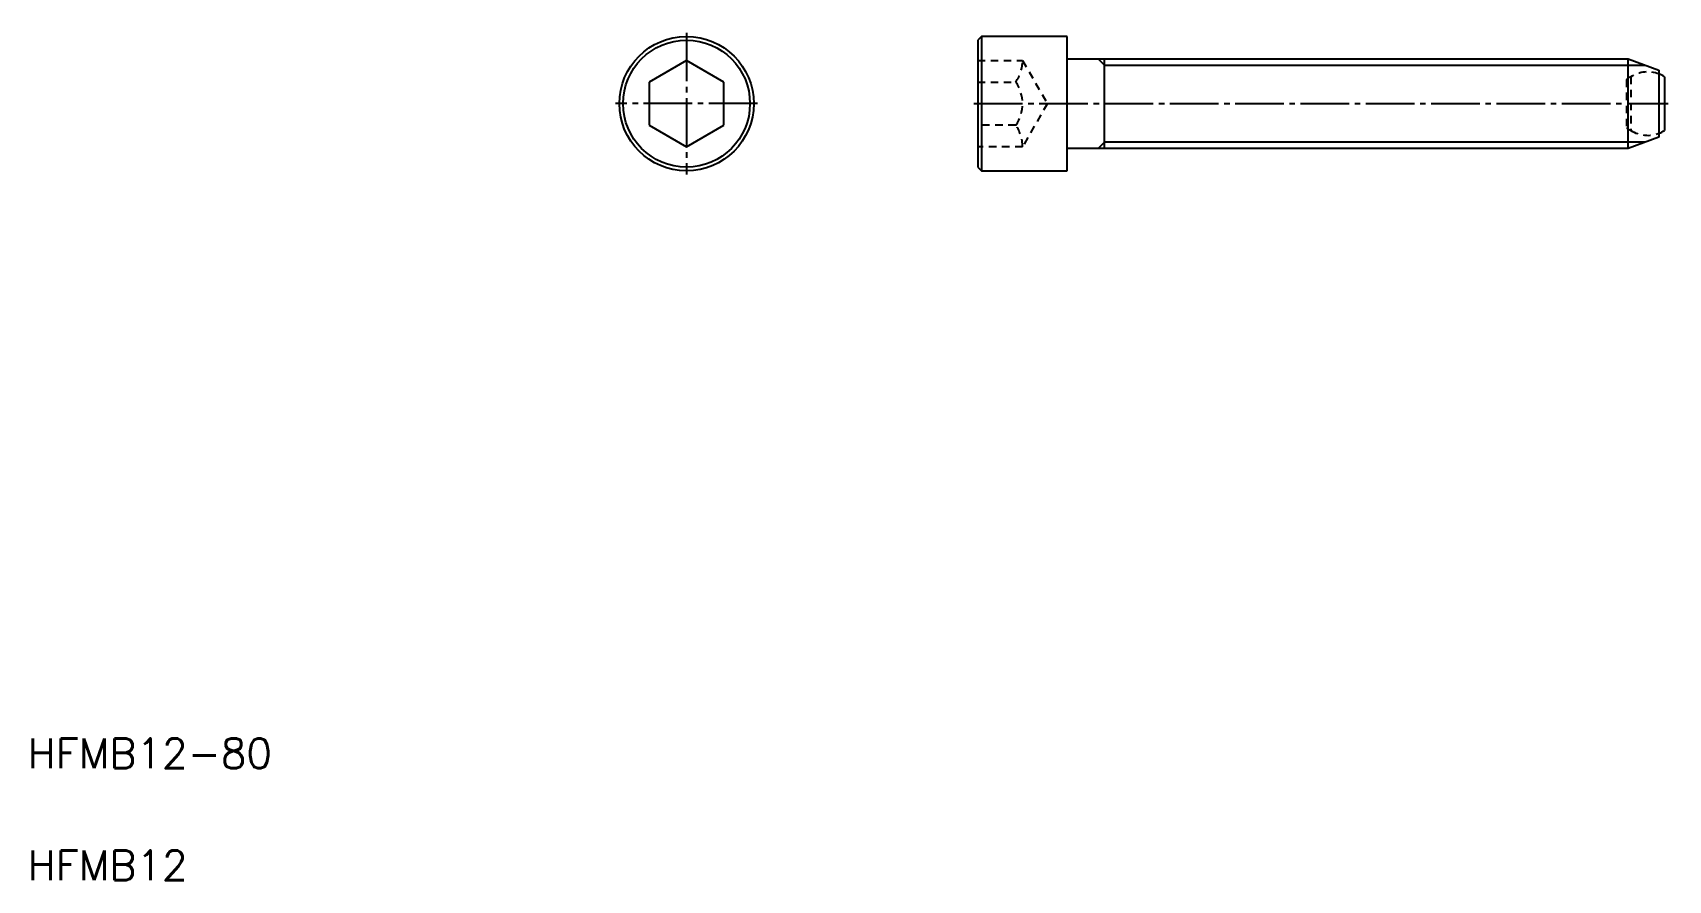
# Model space of a CAD drawing. Extents: x 11 to 230, y 10 to 124.
import ezdxf

# ---------------------------------------------------------------- set-up
doc = ezdxf.new("R2010")
doc.units = 0
doc.header["$LTSCALE"] = 0.5
doc.linetypes.add('CENTER', pattern=[17.5, 13, -1.5, 1.5, -1.5])
doc.linetypes.add('DASHED', pattern=[3.5, 2, -1.5])
doc.layers.get('0').update_dxf_attribs({"linetype": 'CONTINUOUS'})
doc.layers.add('CENTER', color=1, linetype='CENTER')
doc.styles.get("Standard").update_dxf_attribs({"font": 'txt.shx'})

msp = doc.modelspace()

# ---------------------------------------------------------------- linework, layer by layer
for p, q in [((137.760215, 123.052675), (137.260215, 122.552675)), ((149.260215, 123.052675), (137.760215, 123.052675)), ((137.760215, 123.052675), (137.760215, 105.052675)), ((149.260215, 105.052675), (149.260215, 123.052675)), ((137.260215, 122.552675), (137.260215, 105.552675)), ((98.260215, 119.826178), (93.260215, 116.939426)), ((103.260215, 116.939426), (98.260215, 119.826178)), ((149.260215, 120.052675), (224.388999, 120.052675)), ((154.260215, 108.052675), (154.260215, 120.052675)), ((224.388999, 120.052675), (228.510215, 118.552675)), ((224.388999, 108.052675), (224.388999, 120.052675)), ((228.510215, 118.552675), (228.510215, 109.552675)), ((93.260215, 116.939426), (93.260215, 111.165923)), ((103.260215, 111.165923), (103.260215, 116.939426)), ((229.260215, 117.657675), (229.260215, 110.447675)), ((93.260215, 111.165923), (98.260215, 108.279172)), ((98.260215, 108.279172), (103.260215, 111.165923)), ((228.510215, 109.552675), (224.388999, 108.052675)), ((224.388999, 108.052675), (149.260215, 108.052675)), ((190.492285, 108.902675), (190.492385, 108.902675)), ((208.608319, 108.902675), (208.608319, 108.902775)), ((137.260215, 105.552675), (137.760215, 105.052675)), ((137.760215, 105.052675), (149.260215, 105.052675))]:
    msp.add_line(p, q)
at = {"color": 3, "linetype": 'DASHED'}
for p, q in [((137.260215, 119.826178), (143.260215, 119.826178)), ((143.260215, 119.826178), (146.593548, 114.052675)), ((137.260215, 116.939426), (142.360215, 116.939426)), ((224.160215, 117.272675), (224.160215, 110.832675)), ((224.759332, 117.658226), (224.758448, 110.447675)), ((146.593548, 114.052675), (143.260215, 108.279172)), ((142.360215, 111.165923), (137.260215, 111.165923)), ((143.260215, 108.279172), (137.260215, 108.279172))]:
    msp.add_line(p, q, dxfattribs=at)
at = {"color": 3}
for p, q in [((153.410215, 120.052675), (154.260215, 119.202675)), ((154.260215, 119.202675), (226.724354, 119.202675)), ((154.260215, 108.902675), (153.410215, 108.052675)), ((226.724354, 108.902675), (154.260215, 108.902675))]:
    msp.add_line(p, q, dxfattribs=at)
for radius in [9, 8.5]:
    msp.add_circle((98.260215, 114.052675), radius)
at = {"color": 3, "linetype": 'DASHED'}
for centre, radius, start, end in [((138.180215, 119.826293), 5.08, 325.369568, 359.998698), ((227.009332, 114.052675), 4.25, 69.319958, 121.965719), ((138.180585, 114.052675), 5.07963, 325.368265, 34.631735), ((225.607185, 115.682462), 2.15, 113.22546, 132.299751), ((138.180215, 108.279057), 5.08, 0.001302, 34.630432), ((225.606826, 112.423214), 2.15, 227.713158, 246.759319), ((227.009332, 114.052675), 4.25, 238.020246, 290.680042)]:
    msp.add_arc(centre, radius, start, end, dxfattribs=at)
for start, end in [(58.020246, 69.319958), (290.680042, 301.979754)]:
    msp.add_arc((227.009332, 114.052675), 4.25, start, end)
at = {"layer": 'CENTER'}
for p, q in [((98.260215, 123.552675), (98.260215, 104.552675)), ((107.760215, 114.052675), (88.760215, 114.052675)), ((136.760215, 114.052675), (229.760215, 114.052675))]:
    msp.add_line(p, q, dxfattribs=at)

# ---------------------------------------------------------------- texts
for s, p in [('HFMB12-80', (10, 25)), ('HFMB12', (10, 10))]:
    msp.add_text(s, height=4).set_placement(p)

doc.saveas('drawing.dxf')
